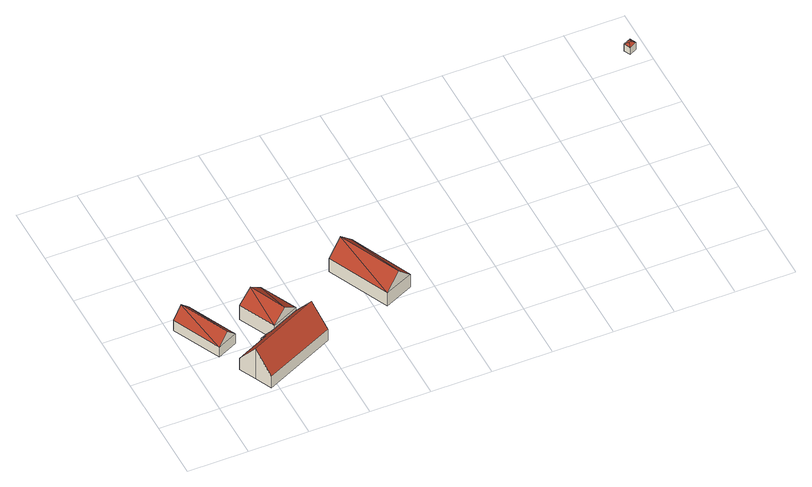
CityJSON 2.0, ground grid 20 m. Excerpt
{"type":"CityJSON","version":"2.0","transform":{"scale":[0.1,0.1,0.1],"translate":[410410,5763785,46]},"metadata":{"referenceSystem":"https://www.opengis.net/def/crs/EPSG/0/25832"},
"CityObjects":{
"building1":{"type":"Building","attributes":{"Gemeindeschluessel":"05515000","Geometrietyp2DReferenz":"3000","function":"31001_2700","roofType":"3100","measuredHeight":7.96},"geometry":[{"type":"Solid","lod":"2","boundaries":[[[[0,1,2,3]],[[4,5,1,0]],[[6,7,5,4]],[[3,2,7,6]],[[0,8,4]],[[6,9,3]],[[3,9,8]],[[8,0,3]],[[9,6,4]],[[4,8,9]],[[1,5,7,2]]]],"semantics":{"surfaces":[{"type":"WallSurface"},{"type":"RoofSurface"},{"type":"GroundSurface"}],"values":[[0,0,0,0,0,0,1,1,1,1,2]]}}]},
"building2":{"type":"Building","attributes":{"Gemeindeschluessel":"05515000","Geometrietyp2DReferenz":"3000","function":"31001_1000"},"address":[{"country":"Germany","locality":"Münster","thoroughfareNumber":"61","thoroughfareName":"Zur Haskenau"}],"children":["building2-1","building2-2"]},
"building2-1":{"type":"BuildingPart","attributes":{"roofType":"3100","measuredHeight":12.32},"parents":["building2"],"geometry":[{"type":"Solid","lod":"2","boundaries":[[[[10,11,12,13]],[[14,15,11,10]],[[16,17,15,14]],[[18,19,17,16]],[[20,21,19,18]],[[22,23,21,20]],[[24,25,26,27]],[[28,29,25,24]],[[30,31,29,28]],[[13,12,31,30]],[[27,22,20,18,16,14,10,13,24]],[[30,28,24,13]],[[11,15,17,19,21,23,26,25,29,31,12]],[[26,23,22,27]]]],"semantics":{"surfaces":[{"type":"WallSurface"},{"type":"RoofSurface"},{"type":"GroundSurface"},{"type":"ClosureSurface"}],"values":[[0,0,0,0,0,0,0,0,0,0,1,1,2,3]]}}]},
"building2-2":{"type":"BuildingPart","attributes":{"roofType":"3100","measuredHeight":9.72},"parents":["building2"],"geometry":[{"type":"Solid","lod":"2","boundaries":[[[[32,33,23,22,34]],[[35,36,33,32]],[[37,27,26,36,35]],[[32,38,35]],[[37,39,34]],[[34,39,38]],[[38,32,34]],[[39,37,35]],[[35,38,39]],[[33,36,26,23]],[[27,37,34,22]],[[23,26,27,22]]]],"semantics":{"surfaces":[{"type":"WallSurface"},{"type":"RoofSurface"},{"type":"GroundSurface"},{"type":"ClosureSurface"}],"values":[[0,0,0,0,0,1,1,1,1,2,0,3]]}}]},
"building3":{"type":"Building","attributes":{"Gemeindeschluessel":"05515000","Geometrietyp2DReferenz":"3000","function":"31001_2700","roofType":"3100","measuredHeight":10.71},"geometry":[{"type":"Solid","lod":"2","boundaries":[[[[40,41,42,43]],[[44,45,41,40]],[[46,47,45,44]],[[43,42,47,46]],[[40,48,44]],[[46,49,43]],[[48,40,43]],[[43,49,48]],[[44,48,49]],[[49,46,44]],[[41,45,47,42]]]],"semantics":{"surfaces":[{"type":"WallSurface"},{"type":"RoofSurface"},{"type":"GroundSurface"}],"values":[[0,0,0,0,0,0,1,1,1,1,2]]}}]},
"building4":{"type":"Building","attributes":{"Gemeindeschluessel":"05515000","Geometrietyp2DReferenz":"3000","function":"31001_2500","roofType":"5000","measuredHeight":3.57},"address":[{"country":"Germany","locality":"Münster","thoroughfareNumber":"51","thoroughfareName":"Zur Haskenau"}],"geometry":[{"type":"Solid","lod":"2","boundaries":[[[[50,51,52,53]],[[54,55,51,50]],[[56,57,55,54]],[[53,52,57,56]],[[58,56,54,59]],[[54,50,59]],[[59,50,53,58]],[[53,56,58]],[[51,55,57,52]]]],"semantics":{"surfaces":[{"type":"WallSurface"},{"type":"RoofSurface"},{"type":"GroundSurface"}],"values":[[0,0,0,0,1,1,1,1,2]]}}]}
},
"vertices":[
[10,348,61],[10,348,20],[86,186,20],[86,186,61],[76,380,61],[76,380,20],[153,218,61],[153,218,20],[43,364,100],[119,202,100],
[119,116,64],[119,116,17],[145,61,17],[145,61,140],[230,169,64],[230,169,17],[222,186,41],[222,186,17],[245,197,41],[245,197,17],[254,180,64],[254,180,17],[268,187,64],[268,187,17],[383,173,140],[383,173,17],[357,229,17],[357,229,63],[410,116,63],[410,116,17],[172,5,64],[172,5,17],
[209,309,76],[209,309,17],[268,187,76],[300,351,76],[300,351,17],[357,229,76],[255,330,114],[312,208,114],
[734,228,59],[734,228,6],[638,436,6],[638,436,59],[638,184,59],[638,184,6],[542,391,59],[542,391,6],[686,206,113],[590,413,113],
[1759,877,37],[1759,877,8],[1734,865,8],[1734,865,37],[1769,856,37],[1769,856,8],[1744,843,37],[1744,843,8],[1749,859,43],[1754,861,43]
]}
